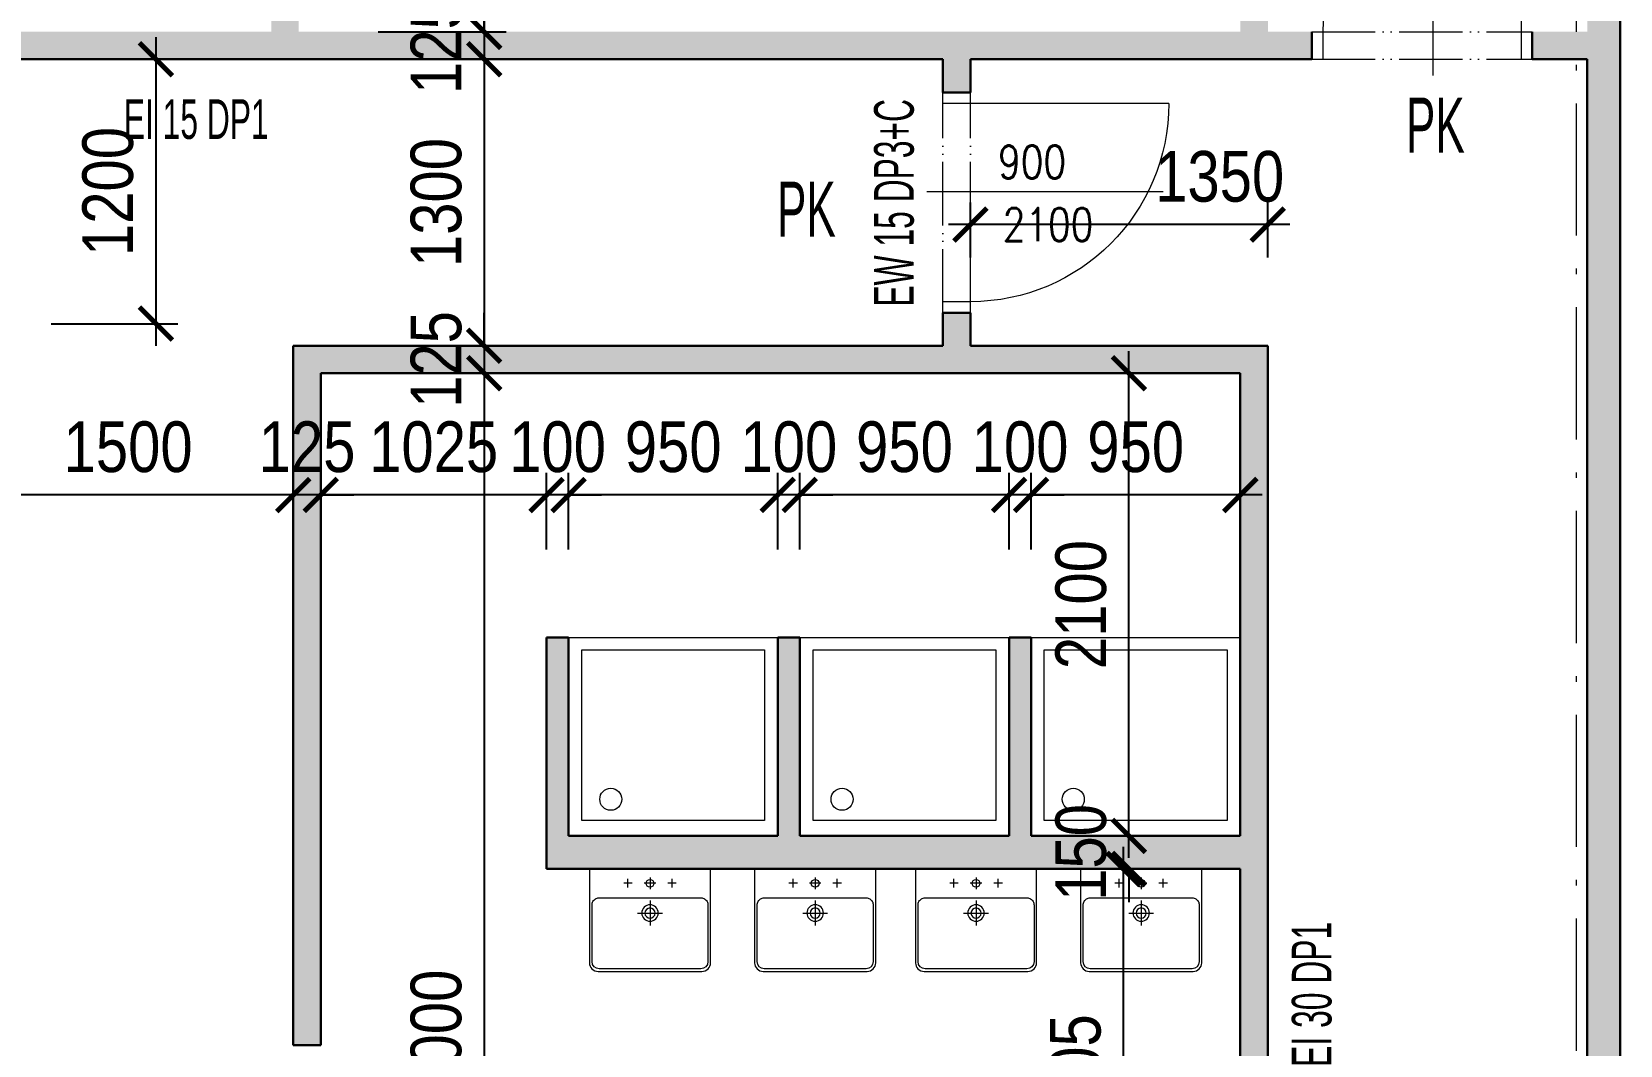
# Model space of a CAD drawing. Header units: millimetres. Extents: x 325046 to 1268204, y 1875583 to 2761998.
# Drawn here: x 565588 to 572801, y 2553393 to 2557993 of the extents above; entities that cross this region are included whole.
import ezdxf

# ---------------------------------------------------------------- set-up
doc = ezdxf.new("R2010")
doc.units = ezdxf.units.MM
doc.header["$LTSCALE"] = 100
doc.header["$PDMODE"] = 65
doc.linetypes.add('ACAD_ISO05W100', pattern=[33, 24, -3, 0, -3, 0, -3])
doc.linetypes.add('ACAD_ISO10W100', pattern=[18.5, 12, -3, 0.5, -3])
for name, color, linetype, lineweight, true_color in [('DVEŘE - POPIS', 7, 'Continuous', 5, 0x008a22), ('otvory', 7, 'Continuous', 20, 0xb30000), ('PO - dveře a odolnosti', 7, 'Continuous', 9, 0xc51645), ('PŘÍČKY - SDK', 7, 'Continuous', 30, 0x6a1174), ('SANITA  - NOVÁ', 7, 'Continuous', 13, 0x3f3fde)]:
    doc.layers.add(name, color=color, linetype=linetype, lineweight=lineweight, true_color=true_color)
doc.layers.add('kóty 100', color=5, linetype='Continuous')
doc.layers.add('Objekty - osy', color=5, linetype='ACAD_ISO10W100', lineweight=20)
doc.layers.add('ŠRAF - SDK', color=7, linetype='Continuous', true_color=0xfbe0ee)
doc.styles.add('ARIAL NARROW', font='ARIALN.TTF')
doc.styles.add('FSIMPLEX', font='simplex.shx')
doc.dimstyles.new('100', dxfattribs={"dimscale": 100, "dimtxt": 2.3, "dimasz": 1.5, "dimexe": 1, "dimexo": 4, "dimgap": 1, "dimtad": 1, "dimdec": 0, "dimzin": 0, "dimdsep": 46, "dimtxsty": 'ARIAL NARROW', "dimblk": 'ARCHTICK', "dimcen": 4, "dimdle": 1, "dimclrd": 256, "dimclre": 256, "dimclrt": 7, "dimadec": 0, "dimazin": 0, "dimtfac": 1, "dimtdec": 0, "dimtix": 1, "dimtofl": 0, "dimtmove": 0, "dimatfit": 2, "dimldrblk": 'OBLIQUE', "dimfxl": 1, "dimtolj": 1, "dimtzin": 0, "dimlwd": -1, "dimlwe": -1, "dimarcsym": 1})

# ---------------------------------------------------------------- blocks, each defined once
blk = doc.blocks.new('umyvadlo')
for points in [[(-80.5, -65), (-100, -65), (-119.5, -65)], [(-100, -84.5), (-100, -65), (-100, -45.5)], [(26.2, -65), (-26.2, -65)], [(0, -38.8), (0, -91.2)], [(119.5, -65), (100, -65), (80.5, -65)], [(100, -84.5), (100, -65), (100, -45.5)], [(0, -143.8), (0, -256.2)], [(-56.2, -200), (56.2, -200)]]:
    blk.add_lwpolyline(points)
for points in [[(275, 0), (275, 0), (-275, 0), (-275, 0)], [(-275, 0), (-275, 0), (-275, -418.8), (-275, -418.8)], [(275, -418.8), (275, -418.8), (275, 0), (275, 0)], [(-275, -418.8), (-275, -418.8), (-275, -427.1), (-275, -427.1)], [(-275, -427.1), (-274.5, -436.8), (-270.6, -446.1), (-263.9, -453.1)], [(263.9, -453.1), (270.6, -446.1), (274.5, -436.8), (275, -427.1)], [(275, -427.1), (275, -427.1), (275, -418.8), (275, -418.8)], [(-263.9, -453.1), (-256.6, -460.7), (-246.3, -465), (-235.7, -465)], [(-235.7, -465), (-235.7, -465), (0, -465), (0, -465)], [(0, -465), (0, -465), (235.7, -465), (235.7, -465)], [(235.7, -465), (246.2, -465), (256.6, -460.7), (263.9, -453.1)]]:
    blk.add_open_spline(points, degree=3)
for points, knots in [([(17.5, -65), (17.5, -55.3), (9.7, -47.5), (0, -47.5), (-9.7, -47.5), (-17.5, -55.3), (-17.5, -65), (-17.5, -74.7), (-9.7, -82.5), (0, -82.5), (9.7, -82.5), (17.5, -74.7), (17.5, -65)], [0, 0, 0, 0, 1, 1, 1, 2, 2, 2, 3, 3, 3, 4, 4, 4, 4]), ([(0, -453.3), (0, -453.3), (231, -453.3), (231, -453.3), (248.9, -453.3), (263.3, -438.4), (263.3, -420.6), (263.3, -420.6), (263.3, -170.8), (263.3, -170.8), (263.3, -170.8), (263.3, -164.8), (263.3, -164.8), (263.3, -158.4), (262.3, -152.5), (259, -147), (256.3, -142.6), (252.5, -138.7), (248.1, -135.9), (243.2, -132.8), (237.7, -131.5), (231.9, -131.4), (231.9, -131.4), (231.9, -131.4), (231.9, -131.4), (231.9, -131.4), (0, -131.4), (0, -131.4), (0, -131.4), (0, -131.4), (0, -131.4), (0, -131.4), (-231.9, -131.4), (-231.9, -131.4), (-231.9, -131.4), (-231.9, -131.4), (-231.9, -131.4), (-237.7, -131.5), (-243.2, -132.8), (-248.1, -135.9), (-252.5, -138.7), (-256.3, -142.6), (-259, -147), (-262.3, -152.5), (-263.3, -158.4), (-263.3, -164.8), (-263.3, -164.8), (-263.3, -170.8), (-263.3, -170.8), (-263.3, -170.8), (-263.3, -420.6), (-263.3, -420.6), (-263.3, -438.4), (-248.9, -453.3), (-231, -453.3), (-231, -453.3), (0, -453.3), (0, -453.3)], [0, 0, 0, 0, 1, 1, 1, 2, 2, 2, 3, 3, 3, 4, 4, 4, 5, 5, 5, 6, 6, 6, 7, 7, 7, 8, 8, 8, 9, 9, 9, 10, 10, 10, 11, 11, 11, 12, 12, 12, 13, 13, 13, 14, 14, 14, 15, 15, 15, 16, 16, 16, 17, 17, 17, 18, 18, 18, 19, 19, 19, 19]), ([(-37.5, -200), (-37.5, -179.3), (-20.7, -162.5), (0, -162.5), (20.7, -162.5), (37.5, -179.3), (37.5, -200), (37.5, -220.7), (20.7, -237.5), (0, -237.5), (-20.7, -237.5), (-37.5, -220.7), (-37.5, -200)], [0, 0, 0, 0, 1, 1, 1, 2, 2, 2, 3, 3, 3, 4, 4, 4, 4]), ([(-23, -200), (-23, -187.3), (-12.7, -177), (0, -177), (12.7, -177), (23, -187.3), (23, -200), (23, -212.7), (12.7, -223), (0, -223), (-12.7, -223), (-23, -212.7), (-23, -200)], [0, 0, 0, 0, 1, 1, 1, 2, 2, 2, 3, 3, 3, 4, 4, 4, 4])]:
    blk.add_open_spline(points, degree=3, knots=knots)
blk = doc.blocks.new('_ARCHTICK')
at = {"color": 0, "linetype": 'ByBlock', "const_width": 0.15}
blk.add_lwpolyline([(-0.5, -0.5), (0.5, 0.5)], dxfattribs=at)
blk = doc.blocks.new('*D656')
at = {"layer": 'Defpoints', "color": 0, "ltscale": 100, "transparency": 16777216}
for p in [(566761, 2562467.7), (566761, 2557992.7), (567642.6, 2557992.7)]:
    blk.add_point(p, dxfattribs=at)
at = {"layer": 'kóty 100', "ltscale": 100, "transparency": 16777216}
for p, q in [((567642.6, 2562567.7), (567642.6, 2557892.7)), ((567161, 2562467.7), (567742.6, 2562467.7)), ((567161, 2557992.7), (567742.6, 2557992.7))]:
    blk.add_line(p, q, dxfattribs=at)
at = {"layer": 'kóty 100', "ltscale": 100, "transparency": 16777216, "xscale": 150, "yscale": 150, "zscale": 150}
for p, rotation in [((567642.6, 2562467.7), 90), ((567642.6, 2557992.7), 270)]:
    blk.add_blockref('_ARCHTICK', p, dxfattribs=dict(at, rotation=rotation))
at = {"layer": 'kóty 100', "color": 7, "ltscale": 100, "transparency": 16777216, "insert": (567425.7, 2560230.2), "char_height": 230, "attachment_point": 5, "rotation": 90, "style": 'ARIAL NARROW'}
blk.add_mtext('\\A1;4475', dxfattribs=at)
blk = doc.blocks.new('_Oblique')
at = {"color": 0, "lineweight": -2}
blk.add_line((-0.5, -0.5), (0.5, 0.5), dxfattribs=at)
blk = doc.blocks.new('*D657')
at = {"layer": 'Defpoints', "color": 0, "ltscale": 100, "transparency": 16777216}
for p in [(566761, 2557992.7), (567642.6, 2557867.7), (567642.6, 2557867.7)]:
    blk.add_point(p, dxfattribs=at)
at = {"layer": 'kóty 100', "ltscale": 100, "transparency": 16777216}
for p, q in [((567642.6, 2557992.7), (567642.6, 2558142.7)), ((567161, 2557992.7), (567742.6, 2557992.7)), ((567242.6, 2557867.7), (567542.6, 2557867.7)), ((567642.6, 2557867.7), (567642.6, 2557717.7))]:
    blk.add_line(p, q, dxfattribs=at)
at = {"layer": 'kóty 100', "ltscale": 100, "transparency": 16777216, "xscale": 150, "yscale": 150, "zscale": 150}
for p, rotation in [((567642.6, 2557992.7), 270), ((567642.6, 2557867.7), 90)]:
    blk.add_blockref('_ARCHTICK', p, dxfattribs=dict(at, rotation=rotation))
at = {"layer": 'kóty 100', "color": 7, "ltscale": 100, "transparency": 16777216, "insert": (567425.2, 2557930.2), "char_height": 230, "attachment_point": 5, "rotation": 90, "style": 'ARIAL NARROW'}
blk.add_mtext('\\A1;125', dxfattribs=at)
blk = doc.blocks.new('*D658')
at = {"layer": 'Defpoints', "color": 0, "ltscale": 100, "transparency": 16777216}
for p in [(567642.6, 2557867.7), (566536, 2556567.7), (567642.6, 2556567.7)]:
    blk.add_point(p, dxfattribs=at)
at = {"layer": 'kóty 100', "ltscale": 100, "transparency": 16777216}
for p, q in [((567642.6, 2557967.7), (567642.6, 2556467.7)), ((567242.6, 2557867.7), (567542.6, 2557867.7)), ((566936, 2556567.7), (567742.6, 2556567.7))]:
    blk.add_line(p, q, dxfattribs=at)
at = {"layer": 'kóty 100', "ltscale": 100, "transparency": 16777216, "xscale": 150, "yscale": 150, "zscale": 150}
for p, rotation in [((567642.6, 2557867.7), 90), ((567642.6, 2556567.7), 270)]:
    blk.add_blockref('_ARCHTICK', p, dxfattribs=dict(at, rotation=rotation))
at = {"layer": 'kóty 100', "color": 7, "ltscale": 100, "transparency": 16777216, "insert": (567425.2, 2557217.7), "char_height": 230, "attachment_point": 5, "rotation": 90, "style": 'ARIAL NARROW'}
blk.add_mtext('\\A1;1300', dxfattribs=at)
blk = doc.blocks.new('*D659')
at = {"layer": 'Defpoints', "color": 0, "ltscale": 100, "transparency": 16777216}
for p in [(566536, 2556567.7), (566661, 2556442.7), (567642.6, 2556442.7)]:
    blk.add_point(p, dxfattribs=at)
at = {"layer": 'kóty 100', "ltscale": 100, "transparency": 16777216}
for p, q in [((567642.6, 2556567.7), (567642.6, 2556717.7)), ((566936, 2556567.7), (567742.6, 2556567.7)), ((567061, 2556442.7), (567742.6, 2556442.7)), ((567642.6, 2556442.7), (567642.6, 2556292.7))]:
    blk.add_line(p, q, dxfattribs=at)
at = {"layer": 'kóty 100', "ltscale": 100, "transparency": 16777216, "xscale": 150, "yscale": 150, "zscale": 150}
for p, rotation in [((567642.6, 2556567.7), 270), ((567642.6, 2556442.7), 90)]:
    blk.add_blockref('_ARCHTICK', p, dxfattribs=dict(at, rotation=rotation))
at = {"layer": 'kóty 100', "color": 7, "ltscale": 100, "transparency": 16777216, "insert": (567425.2, 2556505.2), "char_height": 230, "attachment_point": 5, "rotation": 90, "style": 'ARIAL NARROW'}
blk.add_mtext('\\A1;125', dxfattribs=at)
blk = doc.blocks.new('*D660')
at = {"layer": 'Defpoints', "color": 0, "ltscale": 100, "transparency": 16777216}
for p in [(566661, 2556442.7), (566661, 2550442.7), (567642.6, 2550442.7)]:
    blk.add_point(p, dxfattribs=at)
at = {"layer": 'kóty 100', "ltscale": 100, "transparency": 16777216}
for p, q in [((567642.6, 2556542.7), (567642.6, 2550342.7)), ((567061, 2556442.7), (567742.6, 2556442.7)), ((567061, 2550442.7), (567742.6, 2550442.7))]:
    blk.add_line(p, q, dxfattribs=at)
at = {"layer": 'kóty 100', "ltscale": 100, "transparency": 16777216, "xscale": 150, "yscale": 150, "zscale": 150}
for p, rotation in [((567642.6, 2556442.7), 90), ((567642.6, 2550442.7), 270)]:
    blk.add_blockref('_ARCHTICK', p, dxfattribs=dict(at, rotation=rotation))
at = {"layer": 'kóty 100', "color": 7, "ltscale": 100, "transparency": 16777216, "insert": (567425.2, 2553442.7), "char_height": 230, "attachment_point": 5, "rotation": 90, "style": 'ARIAL NARROW'}
blk.add_mtext('\\A1;6000', dxfattribs=at)
blk = doc.blocks.new('*D693')
at = {"layer": 'Defpoints', "color": 0, "ltscale": 100, "transparency": 16777216}
for p in [(570545.3, 2554192.7), (571075.8, 2554192.7), (571075.8, 2552287.7)]:
    blk.add_point(p, dxfattribs=at)
at = {"layer": 'kóty 100', "ltscale": 100, "transparency": 16777216}
for p, q in [((570545.3, 2552187.7), (570545.3, 2554292.7)), ((570675.8, 2554192.7), (570445.3, 2554192.7)), ((570675.8, 2552287.7), (570445.3, 2552287.7))]:
    blk.add_line(p, q, dxfattribs=at)
at = {"layer": 'kóty 100', "ltscale": 100, "transparency": 16777216, "xscale": 150, "yscale": 150, "zscale": 150}
for p, rotation in [((570545.3, 2554192.7), 90), ((570545.3, 2552287.7), 270)]:
    blk.add_blockref('_ARCHTICK', p, dxfattribs=dict(at, rotation=rotation))
at = {"layer": 'kóty 100', "color": 7, "ltscale": 100, "transparency": 16777216, "insert": (570327.9, 2553240.2), "char_height": 230, "attachment_point": 5, "rotation": 90, "style": 'ARIAL NARROW'}
blk.add_mtext('\\A1;1905', dxfattribs=at)
blk = doc.blocks.new('*D694')
at = {"layer": 'Defpoints', "color": 0, "ltscale": 100, "transparency": 16777216}
for p in [(570570.3, 2554342.7), (571075.8, 2554342.7), (571075.8, 2554192.7)]:
    blk.add_point(p, dxfattribs=at)
at = {"layer": 'kóty 100', "ltscale": 100, "transparency": 16777216}
for p, q in [((570570.3, 2554342.7), (570570.3, 2554492.7)), ((570675.8, 2554342.7), (570470.3, 2554342.7)), ((570675.8, 2554192.7), (570470.3, 2554192.7)), ((570570.3, 2554192.7), (570570.3, 2554042.7))]:
    blk.add_line(p, q, dxfattribs=at)
at = {"layer": 'kóty 100', "ltscale": 100, "transparency": 16777216, "xscale": 150, "yscale": 150, "zscale": 150}
for p, rotation in [((570570.3, 2554342.7), 270), ((570570.3, 2554192.7), 90)]:
    blk.add_blockref('_ARCHTICK', p, dxfattribs=dict(at, rotation=rotation))
at = {"layer": 'kóty 100', "color": 7, "ltscale": 100, "transparency": 16777216, "insert": (570352.9, 2554267.7), "char_height": 230, "attachment_point": 5, "rotation": 90, "style": 'ARIAL NARROW'}
blk.add_mtext('\\A1;150', dxfattribs=at)
blk = doc.blocks.new('*D695')
at = {"layer": 'Defpoints', "color": 0, "ltscale": 100, "transparency": 16777216}
for p in [(570570.3, 2556442.7), (571075.8, 2556442.7), (571075.8, 2554342.7)]:
    blk.add_point(p, dxfattribs=at)
at = {"layer": 'kóty 100', "ltscale": 100, "transparency": 16777216}
for p, q in [((570570.3, 2554242.7), (570570.3, 2556542.7)), ((570675.8, 2556442.7), (570470.3, 2556442.7)), ((570675.8, 2554342.7), (570470.3, 2554342.7))]:
    blk.add_line(p, q, dxfattribs=at)
at = {"layer": 'kóty 100', "ltscale": 100, "transparency": 16777216, "xscale": 150, "yscale": 150, "zscale": 150}
for p, rotation in [((570570.3, 2556442.7), 90), ((570570.3, 2554342.7), 270)]:
    blk.add_blockref('_ARCHTICK', p, dxfattribs=dict(at, rotation=rotation))
at = {"layer": 'kóty 100', "color": 7, "ltscale": 100, "transparency": 16777216, "insert": (570352.9, 2555392.7), "char_height": 230, "attachment_point": 5, "rotation": 90, "style": 'ARIAL NARROW'}
blk.add_mtext('\\A1;2100', dxfattribs=at)
blk = doc.blocks.new('A$C081A0570')
at = {"layer": 'otvory'}
for p, q in [((950, 1099), (950, 74)), ((50, 199), (50, 74))]:
    blk.add_line(p, q, dxfattribs=at)
at = {"layer": 'otvory', "ltscale": 2, "transparency": 33554687}
blk.add_line((550, 0), (550, 1073.7), dxfattribs=at)
at = {"layer": 'otvory', "linetype": 'ACAD_ISO05W100', "ltscale": 0.12}
for p, q in [((0, 199), (1000, 199)), ((0, 74), (1000, 74))]:
    blk.add_line(p, q, dxfattribs=at)
at = {"layer": 'otvory', "ltscale": 2, "transparency": 33554687}
blk.add_arc((950, 199), 900, 90, 180, dxfattribs=at)
blk = doc.blocks.new('*D769')
at = {"layer": 'Defpoints', "color": 0, "ltscale": 100, "transparency": 16777216}
for p in [(570125.8, 2555890.2), (570125.8, 2555242.7), (571075.8, 2555242.7)]:
    blk.add_point(p, dxfattribs=at)
at = {"layer": 'kóty 100', "ltscale": 100, "transparency": 16777216}
for p, q in [((570125.8, 2555642.7), (570125.8, 2555990.2)), ((571075.8, 2555642.7), (571075.8, 2555990.2)), ((571175.8, 2555890.2), (570025.8, 2555890.2))]:
    blk.add_line(p, q, dxfattribs=at)
at = {"layer": 'kóty 100', "ltscale": 100, "transparency": 16777216, "xscale": 150, "yscale": 150, "zscale": 150, "rotation": 180}
blk.add_blockref('_ARCHTICK', (570125.8, 2555890.2), dxfattribs=at)
at = {"layer": 'kóty 100', "ltscale": 100, "transparency": 16777216, "xscale": 150, "yscale": 150, "zscale": 150}
blk.add_blockref('_ARCHTICK', (571075.8, 2555890.2), dxfattribs=at)
at = {"layer": 'kóty 100', "color": 7, "ltscale": 100, "transparency": 16777216, "insert": (570600.8, 2556107.7), "char_height": 230, "attachment_point": 5, "style": 'ARIAL NARROW'}
blk.add_mtext('\\A1;950', dxfattribs=at)
blk = doc.blocks.new('*D770')
at = {"layer": 'Defpoints', "color": 0, "ltscale": 100, "transparency": 16777216}
for p in [(570025.8, 2555890.2), (570025.8, 2555242.7), (570125.8, 2555242.7)]:
    blk.add_point(p, dxfattribs=at)
at = {"layer": 'kóty 100', "ltscale": 100, "transparency": 16777216}
for p, q in [((570025.8, 2555642.7), (570025.8, 2555990.2)), ((570125.8, 2555642.7), (570125.8, 2555990.2)), ((570025.8, 2555890.2), (569875.8, 2555890.2)), ((570125.8, 2555890.2), (570275.8, 2555890.2))]:
    blk.add_line(p, q, dxfattribs=at)
at = {"layer": 'kóty 100', "ltscale": 100, "transparency": 16777216, "xscale": 150, "yscale": 150, "zscale": 150}
blk.add_blockref('_ARCHTICK', (570025.8, 2555890.2), dxfattribs=at)
at = {"layer": 'kóty 100', "ltscale": 100, "transparency": 16777216, "xscale": 150, "yscale": 150, "zscale": 150, "rotation": 180}
blk.add_blockref('_ARCHTICK', (570125.8, 2555890.2), dxfattribs=at)
at = {"layer": 'kóty 100', "color": 7, "ltscale": 100, "transparency": 16777216, "insert": (570075.8, 2556107.7), "char_height": 230, "attachment_point": 5, "style": 'ARIAL NARROW'}
blk.add_mtext('\\A1;100', dxfattribs=at)
blk = doc.blocks.new('*D771')
at = {"layer": 'Defpoints', "color": 0, "ltscale": 100, "transparency": 16777216}
for p in [(569075.8, 2555890.2), (569075.8, 2555242.7), (570025.8, 2555242.7)]:
    blk.add_point(p, dxfattribs=at)
at = {"layer": 'kóty 100', "ltscale": 100, "transparency": 16777216}
for p, q in [((569075.8, 2555642.7), (569075.8, 2555990.2)), ((570025.8, 2555642.7), (570025.8, 2555990.2)), ((570125.8, 2555890.2), (568975.8, 2555890.2))]:
    blk.add_line(p, q, dxfattribs=at)
at = {"layer": 'kóty 100', "ltscale": 100, "transparency": 16777216, "xscale": 150, "yscale": 150, "zscale": 150, "rotation": 180}
blk.add_blockref('_ARCHTICK', (569075.8, 2555890.2), dxfattribs=at)
at = {"layer": 'kóty 100', "ltscale": 100, "transparency": 16777216, "xscale": 150, "yscale": 150, "zscale": 150}
blk.add_blockref('_ARCHTICK', (570025.8, 2555890.2), dxfattribs=at)
at = {"layer": 'kóty 100', "color": 7, "ltscale": 100, "transparency": 16777216, "insert": (569550.8, 2556107.7), "char_height": 230, "attachment_point": 5, "style": 'ARIAL NARROW'}
blk.add_mtext('\\A1;950', dxfattribs=at)
blk = doc.blocks.new('*D772')
at = {"layer": 'Defpoints', "color": 0, "ltscale": 100, "transparency": 16777216}
for p in [(568975.8, 2555890.2), (568975.8, 2555242.7), (569075.8, 2555242.7)]:
    blk.add_point(p, dxfattribs=at)
at = {"layer": 'kóty 100', "ltscale": 100, "transparency": 16777216}
for p, q in [((568975.8, 2555642.7), (568975.8, 2555990.2)), ((569075.8, 2555642.7), (569075.8, 2555990.2)), ((568975.8, 2555890.2), (568825.8, 2555890.2)), ((569075.8, 2555890.2), (569225.8, 2555890.2))]:
    blk.add_line(p, q, dxfattribs=at)
at = {"layer": 'kóty 100', "ltscale": 100, "transparency": 16777216, "xscale": 150, "yscale": 150, "zscale": 150}
blk.add_blockref('_ARCHTICK', (568975.8, 2555890.2), dxfattribs=at)
at = {"layer": 'kóty 100', "ltscale": 100, "transparency": 16777216, "xscale": 150, "yscale": 150, "zscale": 150, "rotation": 180}
blk.add_blockref('_ARCHTICK', (569075.8, 2555890.2), dxfattribs=at)
at = {"layer": 'kóty 100', "color": 7, "ltscale": 100, "transparency": 16777216, "insert": (569025.8, 2556107.7), "char_height": 230, "attachment_point": 5, "style": 'ARIAL NARROW'}
blk.add_mtext('\\A1;100', dxfattribs=at)
blk = doc.blocks.new('*D773')
at = {"layer": 'Defpoints', "color": 0, "ltscale": 100, "transparency": 16777216}
for p in [(568025.8, 2555890.2), (568025.8, 2555242.7), (568975.8, 2555242.7)]:
    blk.add_point(p, dxfattribs=at)
at = {"layer": 'kóty 100', "ltscale": 100, "transparency": 16777216}
for p, q in [((568025.8, 2555642.7), (568025.8, 2555990.2)), ((568975.8, 2555642.7), (568975.8, 2555990.2)), ((569075.8, 2555890.2), (567925.8, 2555890.2))]:
    blk.add_line(p, q, dxfattribs=at)
at = {"layer": 'kóty 100', "ltscale": 100, "transparency": 16777216, "xscale": 150, "yscale": 150, "zscale": 150, "rotation": 180}
blk.add_blockref('_ARCHTICK', (568025.8, 2555890.2), dxfattribs=at)
at = {"layer": 'kóty 100', "ltscale": 100, "transparency": 16777216, "xscale": 150, "yscale": 150, "zscale": 150}
blk.add_blockref('_ARCHTICK', (568975.8, 2555890.2), dxfattribs=at)
at = {"layer": 'kóty 100', "color": 7, "ltscale": 100, "transparency": 16777216, "insert": (568500.8, 2556107.7), "char_height": 230, "attachment_point": 5, "style": 'ARIAL NARROW'}
blk.add_mtext('\\A1;950', dxfattribs=at)
blk = doc.blocks.new('*D774')
at = {"layer": 'Defpoints', "color": 0, "ltscale": 100, "transparency": 16777216}
for p in [(567925.8, 2555890.2), (567925.8, 2555242.7), (568025.8, 2555242.7)]:
    blk.add_point(p, dxfattribs=at)
at = {"layer": 'kóty 100', "ltscale": 100, "transparency": 16777216}
for p, q in [((567925.8, 2555642.7), (567925.8, 2555990.2)), ((568025.8, 2555642.7), (568025.8, 2555990.2)), ((567925.8, 2555890.2), (567775.8, 2555890.2)), ((568025.8, 2555890.2), (568175.8, 2555890.2))]:
    blk.add_line(p, q, dxfattribs=at)
at = {"layer": 'kóty 100', "ltscale": 100, "transparency": 16777216, "xscale": 150, "yscale": 150, "zscale": 150}
blk.add_blockref('_ARCHTICK', (567925.8, 2555890.2), dxfattribs=at)
at = {"layer": 'kóty 100', "ltscale": 100, "transparency": 16777216, "xscale": 150, "yscale": 150, "zscale": 150, "rotation": 180}
blk.add_blockref('_ARCHTICK', (568025.8, 2555890.2), dxfattribs=at)
at = {"layer": 'kóty 100', "color": 7, "ltscale": 100, "transparency": 16777216, "insert": (567975.8, 2556107.7), "char_height": 230, "attachment_point": 5, "style": 'ARIAL NARROW'}
blk.add_mtext('\\A1;100', dxfattribs=at)
blk = doc.blocks.new('*D775')
at = {"layer": 'Defpoints', "color": 0, "ltscale": 100, "transparency": 16777216}
for p in [(566900.8, 2556442.7), (566900.8, 2555890.2), (567925.8, 2555242.7)]:
    blk.add_point(p, dxfattribs=at)
at = {"layer": 'kóty 100', "ltscale": 100, "transparency": 16777216}
for p, q in [((566900.8, 2556042.7), (566900.8, 2555790.2)), ((567925.8, 2555642.7), (567925.8, 2555990.2)), ((568025.8, 2555890.2), (566800.8, 2555890.2))]:
    blk.add_line(p, q, dxfattribs=at)
at = {"layer": 'kóty 100', "ltscale": 100, "transparency": 16777216, "xscale": 150, "yscale": 150, "zscale": 150, "rotation": 180}
blk.add_blockref('_ARCHTICK', (566900.8, 2555890.2), dxfattribs=at)
at = {"layer": 'kóty 100', "ltscale": 100, "transparency": 16777216, "xscale": 150, "yscale": 150, "zscale": 150}
blk.add_blockref('_ARCHTICK', (567925.8, 2555890.2), dxfattribs=at)
at = {"layer": 'kóty 100', "color": 7, "ltscale": 100, "transparency": 16777216, "insert": (567413.3, 2556107.7), "char_height": 230, "attachment_point": 5, "style": 'ARIAL NARROW'}
blk.add_mtext('\\A1;1025', dxfattribs=at)
blk = doc.blocks.new('*D792')
at = {"layer": 'Defpoints', "color": 0, "ltscale": 100, "transparency": 16777216}
for p in [(566775.8, 2556567.7), (566900.8, 2556442.7), (566775.8, 2555890.2)]:
    blk.add_point(p, dxfattribs=at)
at = {"layer": 'kóty 100', "ltscale": 100, "transparency": 16777216}
for p, q in [((566775.8, 2556167.7), (566775.8, 2555790.2)), ((566900.8, 2556042.7), (566900.8, 2555790.2)), ((566775.8, 2555890.2), (566625.8, 2555890.2)), ((566900.8, 2555890.2), (567050.8, 2555890.2))]:
    blk.add_line(p, q, dxfattribs=at)
at = {"layer": 'kóty 100', "ltscale": 100, "transparency": 16777216, "xscale": 150, "yscale": 150, "zscale": 150}
blk.add_blockref('_ARCHTICK', (566775.8, 2555890.2), dxfattribs=at)
at = {"layer": 'kóty 100', "ltscale": 100, "transparency": 16777216, "xscale": 150, "yscale": 150, "zscale": 150, "rotation": 180}
blk.add_blockref('_ARCHTICK', (566900.8, 2555890.2), dxfattribs=at)
at = {"layer": 'kóty 100', "color": 7, "ltscale": 100, "transparency": 16777216, "insert": (566838.3, 2556107.7), "char_height": 230, "attachment_point": 5, "style": 'ARIAL NARROW'}
blk.add_mtext('\\A1;125', dxfattribs=at)
blk = doc.blocks.new('*D793')
at = {"layer": 'Defpoints', "color": 0, "ltscale": 100, "transparency": 16777216}
for p in [(565275.8, 2556667.7), (566775.8, 2556567.7), (565275.8, 2555890.2)]:
    blk.add_point(p, dxfattribs=at)
at = {"layer": 'kóty 100', "ltscale": 100, "transparency": 16777216}
for p, q in [((565275.8, 2556267.7), (565275.8, 2555790.2)), ((566775.8, 2556167.7), (566775.8, 2555790.2)), ((566875.8, 2555890.2), (565175.8, 2555890.2))]:
    blk.add_line(p, q, dxfattribs=at)
at = {"layer": 'kóty 100', "ltscale": 100, "transparency": 16777216, "xscale": 150, "yscale": 150, "zscale": 150, "rotation": 180}
blk.add_blockref('_ARCHTICK', (565275.8, 2555890.2), dxfattribs=at)
at = {"layer": 'kóty 100', "ltscale": 100, "transparency": 16777216, "xscale": 150, "yscale": 150, "zscale": 150}
blk.add_blockref('_ARCHTICK', (566775.8, 2555890.2), dxfattribs=at)
at = {"layer": 'kóty 100', "color": 7, "ltscale": 100, "transparency": 16777216, "insert": (566025.8, 2556107.7), "char_height": 230, "attachment_point": 5, "style": 'ARIAL NARROW'}
blk.add_mtext('\\A1;1500', dxfattribs=at)
blk = doc.blocks.new('*D796')
at = {"layer": 'Defpoints', "color": 0, "ltscale": 100, "transparency": 16777216}
for p in [(565275.8, 2557867.7), (565275.8, 2556667.7), (566152.1, 2556667.7)]:
    blk.add_point(p, dxfattribs=at)
at = {"layer": 'kóty 100', "ltscale": 100, "transparency": 16777216}
for p, q in [((566152.1, 2557967.7), (566152.1, 2556567.7)), ((565675.8, 2557867.7), (566252.1, 2557867.7)), ((565675.8, 2556667.7), (566252.1, 2556667.7))]:
    blk.add_line(p, q, dxfattribs=at)
at = {"layer": 'kóty 100', "ltscale": 100, "transparency": 16777216, "xscale": 150, "yscale": 150, "zscale": 150}
for p, rotation in [((566152.1, 2557867.7), 90), ((566152.1, 2556667.7), 270)]:
    blk.add_blockref('_ARCHTICK', p, dxfattribs=dict(at, rotation=rotation))
at = {"layer": 'kóty 100', "color": 7, "ltscale": 100, "transparency": 16777216, "insert": (565934.6, 2557267.7), "char_height": 230, "attachment_point": 5, "rotation": 90, "style": 'ARIAL NARROW'}
blk.add_mtext('\\A1;1200', dxfattribs=at)
blk = doc.blocks.new('*D797')
at = {"layer": 'Defpoints', "color": 0, "ltscale": 100, "transparency": 16777216}
for p in [(569850.8, 2557117.6), (569850.8, 2556567.7), (571200.8, 2556567.7)]:
    blk.add_point(p, dxfattribs=at)
at = {"layer": 'kóty 100', "ltscale": 100, "transparency": 16777216}
for p, q in [((569850.8, 2556967.7), (569850.8, 2557217.6)), ((571200.8, 2556967.7), (571200.8, 2557217.6)), ((571300.8, 2557117.6), (569750.8, 2557117.6))]:
    blk.add_line(p, q, dxfattribs=at)
at = {"layer": 'kóty 100', "ltscale": 100, "transparency": 16777216, "xscale": 150, "yscale": 150, "zscale": 150, "rotation": 180}
blk.add_blockref('_ARCHTICK', (569850.8, 2557117.6), dxfattribs=at)
at = {"layer": 'kóty 100', "ltscale": 100, "transparency": 16777216, "xscale": 150, "yscale": 150, "zscale": 150}
blk.add_blockref('_ARCHTICK', (571200.8, 2557117.6), dxfattribs=at)
at = {"layer": 'kóty 100', "color": 7, "ltscale": 100, "transparency": 16777216, "insert": (570982.1, 2557335), "char_height": 230, "attachment_point": 5, "style": 'ARIAL NARROW'}
blk.add_mtext('\\A1;1350', dxfattribs=at)

msp = doc.modelspace()

# ---------------------------------------------------------------- hatches: boundary and pattern name
at = {"layer": 'ŠRAF - SDK', "ltscale": 100}
h = msp.add_hatch(color=256, dxfattribs=at)
h.dxf.hatch_style = 1
h.paths.add_polyline_path([(572800.8, 2566592.7), (572650.8, 2566592.7), (572650.8, 2557992.7), (572400.8, 2557992.7), (572400.8, 2557867.7), (572650.8, 2557867.7), (572650.8, 2543192.7), (572800.8, 2543192.7)])
h = msp.add_hatch(color=256, dxfattribs=at)
h.dxf.hatch_style = 1
h.paths.add_polyline_path([(564850.8, 2562982.7), (560650.8, 2562982.7), (560650.8, 2563217.7), (560325.8, 2563217.7), (560325.8, 2563192.7), (560525.8, 2563192.7), (560525.8, 2562857.7), (564850.8, 2562857.7), (564850.8, 2562267.7), (564975.8, 2562267.7), (564975.8, 2563032.7), (564850.8, 2563032.7)])
h.paths.add_polyline_path([(569600.9, 2562592.7), (569600.9, 2562467.7), (571075.8, 2562467.7), (571075.8, 2557992.7), (566800.8, 2557992.7), (566800.8, 2562467.7), (568600.9, 2562467.7), (568600.9, 2562592.7), (566675.8, 2562592.7), (566675.8, 2557992.7), (564975.8, 2557992.7), (564975.8, 2561192.7), (565575.3, 2561192.7), (565575.3, 2561317.7), (564975.8, 2561317.7), (564975.8, 2561367.7), (564850.8, 2561367.7), (564850.8, 2557992.7), (560525.8, 2557992.7), (560525.8, 2557917.7), (560325.8, 2557917.7), (560325.8, 2557867.7), (565150.8, 2557867.7), (565150.8, 2556667.7), (565275.8, 2556667.7), (565275.8, 2557867.7), (569725.8, 2557867.7), (569725.8, 2557717.7), (569850.8, 2557717.7), (569850.8, 2557867.7), (571400.8, 2557867.7), (571400.8, 2557992.7), (571200.8, 2557992.7), (571200.8, 2562592.7)])
h = msp.add_hatch(color=256, dxfattribs=at)
h.dxf.hatch_style = 1
h.paths.add_polyline_path([(571200.8, 2549527.7), (571075.8, 2549527.7), (571075.8, 2548522.7), (570725.8, 2548522.7), (570725.8, 2548397.7), (571075.8, 2548397.7), (571075.8, 2546492.7), (567925.8, 2546492.7), (567925.8, 2545442.7), (568025.8, 2545442.7), (568025.8, 2546342.7), (570025.8, 2546342.7), (570025.8, 2545442.7), (570125.8, 2545442.7), (570125.8, 2546342.7), (571075.8, 2546342.7), (571075.8, 2544242.7), (566900.8, 2544242.7), (566900.8, 2547392.7), (566775.8, 2547392.7), (566775.8, 2544117.7), (569725.8, 2544117.7), (569725.8, 2543967.7), (569850.8, 2543967.7), (569850.8, 2544117.7), (571200.8, 2544117.7)])
h.paths.add_polyline_path([(569875.8, 2550242.7), (571200.8, 2550242.7), (571200.8, 2556567.7), (569850.8, 2556567.7), (569850.8, 2556717.7), (569725.8, 2556717.7), (569725.8, 2556567.7), (566775.8, 2556567.7), (566775.8, 2553392.7), (566900.8, 2553392.7), (566900.8, 2556442.7), (571075.8, 2556442.7), (571075.8, 2554342.7), (570125.8, 2554342.7), (570125.8, 2555242.7), (570025.8, 2555242.7), (570025.8, 2554342.7), (568025.8, 2554342.7), (568025.8, 2555242.7), (567925.8, 2555242.7), (567925.8, 2554192.7), (571075.8, 2554192.7), (571075.8, 2552287.7), (571000.8, 2552287.7), (571000.8, 2552162.7), (571075.8, 2552162.7), (571075.8, 2550442.7), (570125.8, 2550442.7), (570125.8, 2552162.7), (570200.8, 2552162.7), (570200.8, 2552287.7), (569925.8, 2552287.7), (569925.8, 2552162.7), (570000.8, 2552162.7), (570000.8, 2550442.7), (569050.8, 2550442.7), (569050.8, 2552162.7), (569125.8, 2552162.7), (569125.8, 2552287.7), (568850.8, 2552287.7), (568850.8, 2552162.7), (568925.8, 2552162.7), (568925.8, 2550442.7), (567975.8, 2550442.7), (567975.8, 2552162.7), (568050.8, 2552162.7), (568050.8, 2552287.7), (567775.8, 2552287.7), (567775.8, 2552162.7), (567850.8, 2552162.7), (567850.8, 2550442.7), (566927.7, 2550442.7), (566900.8, 2550442.7), (566900.8, 2552162.7), (566975.8, 2552162.7), (566975.8, 2552287.7), (566900.8, 2552287.7), (566900.8, 2552492.7), (566775.8, 2552492.7), (566775.8, 2550392.7), (561125.8, 2550392.7), (561125.8, 2549092.7), (560925.8, 2549092.7), (560925.8, 2548992.7), (561250.8, 2548992.7), (561250.8, 2550267.7), (566775.8, 2550267.7), (566775.8, 2548292.7), (566900.8, 2548292.7), (566900.8, 2550242.7), (568725.8, 2550242.7), (568725.8, 2548397.7), (568900.8, 2548397.7), (568900.8, 2548522.7), (568850.8, 2548522.7), (568850.8, 2550242.7), (569750.8, 2550242.7), (569750.8, 2548522.7), (569700.8, 2548522.7), (569700.8, 2548397.7), (569925.8, 2548397.7), (569925.8, 2548522.7), (569875.8, 2548522.7)])
h = msp.add_hatch(color=256, dxfattribs=at)
h.dxf.hatch_style = 1
h.paths.add_polyline_path([(569075.8, 2555242.7), (568975.8, 2555242.7), (568975.8, 2554342.7), (569075.8, 2554342.7)])

# ---------------------------------------------------------------- linework, layer by layer
at = {"layer": 'Objekty - osy', "ltscale": 0.5}
msp.add_lwpolyline([(572600.8, 2591892.7), (572600.8, 2469892.7)], dxfattribs=at)
at = {"layer": 'PŘÍČKY - SDK'}
for p, q in [((572800.8, 2543192.7), (572800.8, 2566592.7)), ((571400.8, 2557992.7), (571400.8, 2557867.7)), ((572400.8, 2557992.7), (572400.8, 2557867.7)), ((565275.8, 2557867.7), (569725.8, 2557867.7)), ((569725.8, 2557867.7), (569725.8, 2557717.7)), ((569850.8, 2557867.7), (569850.8, 2557717.7)), ((569850.8, 2557867.7), (571400.8, 2557867.7)), ((572400.8, 2557867.7), (572650.8, 2557867.7)), ((572650.8, 2543192.7), (572650.8, 2557867.7)), ((569850.8, 2557717.7), (569725.8, 2557717.7)), ((569725.8, 2556717.7), (569725.8, 2556567.7)), ((569850.8, 2556717.7), (569725.8, 2556717.7)), ((569850.8, 2556717.7), (569850.8, 2556567.7)), ((566775.8, 2553392.7), (566775.8, 2556567.7)), ((566775.8, 2556567.7), (569725.8, 2556567.7)), ((569850.8, 2556567.7), (571200.8, 2556567.7)), ((571200.8, 2556567.7), (571200.8, 2550242.7)), ((571075.8, 2556442.7), (566900.8, 2556442.7)), ((566900.8, 2556442.7), (566900.8, 2553392.7)), ((571075.8, 2554342.7), (571075.8, 2556442.7)), ((568025.8, 2555242.7), (567925.8, 2555242.7)), ((567925.8, 2554192.7), (567925.8, 2555242.7)), ((568025.8, 2554342.7), (568025.8, 2555242.7)), ((569075.8, 2555242.7), (568975.8, 2555242.7)), ((568975.8, 2554342.7), (568975.8, 2555242.7)), ((569075.8, 2554342.7), (569075.8, 2555242.7)), ((570125.8, 2555242.7), (570025.8, 2555242.7)), ((570025.8, 2554342.7), (570025.8, 2555242.7)), ((570125.8, 2554342.7), (570125.8, 2555242.7)), ((566900.8, 2553392.7), (566900.8, 2554367.7)), ((568975.8, 2554342.7), (568025.8, 2554342.7)), ((570025.8, 2554342.7), (569075.8, 2554342.7)), ((571075.8, 2554342.7), (570125.8, 2554342.7)), ((571075.8, 2554192.7), (567925.8, 2554192.7)), ((571075.8, 2552287.7), (571075.8, 2554192.7)), ((566775.8, 2553392.7), (566775.8, 2553567.7)), ((566900.8, 2553392.7), (566775.8, 2553392.7))]:
    msp.add_line(p, q, dxfattribs=at)
at = {"layer": 'SANITA  - NOVÁ'}
for p, q in [((568025.8, 2555242.7), (568975.8, 2555242.7)), ((569075.8, 2555242.7), (570025.8, 2555242.7)), ((570125.8, 2555242.7), (571075.8, 2555242.7))]:
    msp.add_line(p, q, dxfattribs=at)
for points in [[(568915.8, 2555187.3), (568915.8, 2554412.5), (568085.8, 2554412.5), (568085.8, 2555187.3)], [(569965.8, 2555187.3), (569965.8, 2554412.5), (569135.8, 2554412.5), (569135.8, 2555187.3)], [(571015.8, 2555187.3), (571015.8, 2554412.5), (570185.8, 2554412.5), (570185.8, 2555187.3)]]:
    msp.add_lwpolyline(points, close=True, dxfattribs=at)
for centre in [(568217.5, 2554509.1), (569267.5, 2554509.1), (570317.5, 2554509.1)]:
    msp.add_circle(centre, 50, dxfattribs=at)

# ---------------------------------------------------------------- block references
at = {"layer": 'otvory', "ltscale": 100}
msp.add_blockref('A$C081A0570', (571400.8, 2557793.7), dxfattribs=at)
at = {"layer": 'otvory', "ltscale": 100, "xscale": -1, "rotation": 270}
msp.add_blockref('A$C081A0570', (569651.8, 2556717.7), dxfattribs=at)
at = {"layer": 'SANITA  - NOVÁ', "rotation": 359.9997966414361}
for p in [(568395.5, 2554192.7), (569145.5, 2554192.7), (569875.8, 2554192.7), (570625.8, 2554192.7)]:
    msp.add_blockref('umyvadlo', p, dxfattribs=at)

# ---------------------------------------------------------------- texts
at = {"layer": 'DVEŘE - POPIS', "style": 'FSIMPLEX', "width": 0.8}
for s, p in [('900', (569976.1, 2557326.8)), ('2100', (569997.2, 2557042.8))]:
    msp.add_text(s, height=150, dxfattribs=at).set_placement(p)
at = {"layer": 'PO - dveře a odolnosti', "attachment_point": 1, "style": 'ARIAL NARROW'}
for s, insert, char_height, width in [('\\A1;{\\W0.7;EI 15 DP1}', (566006.3, 2557686.5, 0), 180, 3905.887), ('\\A1;{\\W0.7;PK}', (571827.6, 2557694.1, 0), 250, 3980.887), ('\\A1;{\\W0.7;PK}', (568971.9, 2557312.4, 0), 250, 3980.887)]:
    msp.add_mtext(s, dxfattribs=dict(at, insert=insert, char_height=char_height, width=width))
at = {"layer": 'PO - dveře a odolnosti', "char_height": 180, "width": 3905.887, "attachment_point": 1, "rotation": 90, "style": 'ARIAL NARROW'}
for s, insert in [('\\A1;{\\W0.7;EW 15 DP3+C}', (569413, 2556745.2, 0)), ('\\A1;{\\W0.7;EI 30 DP1}', (571309.7, 2553294.8, 0))]:
    msp.add_mtext(s, dxfattribs=dict(at, insert=insert))

# ---------------------------------------------------------------- dimensions: what is measured, and where the dimension line sits
at = {"layer": 'kóty 100', "ltscale": 100}
for base, p1, p2, picture, middle in [((567642.6, 2557992.7), (566761, 2562467.7), (566761, 2557992.7), '*D656', (567425.7, 2560230.2)), ((567642.6, 2557867.7), (566761, 2557992.7), (567642.6, 2557867.7), '*D657', (567425.2, 2557930.2)), ((567642.6, 2556567.7), (567642.6, 2557867.7), (566536, 2556567.7), '*D658', (567425.2, 2557217.7)), ((567642.6, 2556442.7), (566536, 2556567.7), (566661, 2556442.7), '*D659', (567425.2, 2556505.2)), ((567642.6, 2550442.7), (566661, 2556442.7), (566661, 2550442.7), '*D660', (567425.2, 2553442.7)), ((570570.3, 2556442.7), (571075.8, 2554342.7), (571075.8, 2556442.7), '*D695', (570352.9, 2555392.7)), ((570570.3, 2554342.7), (571075.8, 2554192.7), (571075.8, 2554342.7), '*D694', (570352.9, 2554267.7)), ((570545.3, 2554192.7), (571075.8, 2552287.7), (571075.8, 2554192.7), '*D693', (570327.9, 2553240.2))]:
    dim = msp.add_linear_dim(base=base, p1=p1, p2=p2, angle=90, dimstyle='100', override={"dimtmove": 1}, dxfattribs=at)
    dim.commit()
    dim.dimension.update_dxf_attribs({"geometry": picture, "text_midpoint": middle})
dim = msp.add_linear_dim(base=(566152.1, 2556667.7), p1=(565275.8, 2557867.7), p2=(565275.8, 2556667.7), angle=90, dimstyle='100', dxfattribs=at)
dim.commit()
dim.dimension.update_dxf_attribs({"geometry": '*D796', "text_midpoint": (565934.6, 2557267.7)})
dim = msp.add_linear_dim(base=(569850.8, 2557117.6), p1=(571200.8, 2556567.7), p2=(569850.8, 2556567.7), dimstyle='100', dxfattribs=at)
dim.commit()
dim.dimension.update_dxf_attribs({"geometry": '*D797', "text_midpoint": (570982.1, 2557117.6), "dimtype": 160})
for base, p1, p2, picture, middle in [((565275.8, 2555890.2), (566775.8, 2556567.7), (565275.8, 2556667.7), '*D793', (566025.8, 2556107.7)), ((566900.8, 2555890.2), (567925.8, 2555242.7), (566900.8, 2556442.7), '*D775', (567413.3, 2556107.7)), ((567925.8, 2555890.2), (568025.8, 2555242.7), (567925.8, 2555242.7), '*D774', (567975.8, 2556107.7)), ((568025.8, 2555890.2), (568975.8, 2555242.7), (568025.8, 2555242.7), '*D773', (568500.8, 2556107.7)), ((568975.8, 2555890.2), (569075.8, 2555242.7), (568975.8, 2555242.7), '*D772', (569025.8, 2556107.7)), ((569075.8, 2555890.2), (570025.8, 2555242.7), (569075.8, 2555242.7), '*D771', (569550.8, 2556107.7)), ((570025.8, 2555890.2), (570125.8, 2555242.7), (570025.8, 2555242.7), '*D770', (570075.8, 2556107.7))]:
    dim = msp.add_linear_dim(base=base, p1=p1, p2=p2, dimstyle='100', override={"dimtmove": 1}, dxfattribs=at)
    dim.commit()
    dim.dimension.update_dxf_attribs({"geometry": picture, "text_midpoint": middle})
for base, p1, p2, picture, middle in [((566775.8, 2555890.2), (566900.8, 2556442.7), (566775.8, 2556567.7), '*D792', (566838.3, 2556107.7)), ((570125.8, 2555890.2), (571075.8, 2555242.7), (570125.8, 2555242.7), '*D769', (570600.8, 2556107.7))]:
    dim = msp.add_linear_dim(base=base, p1=p1, p2=p2, dimstyle='100', dxfattribs=at)
    dim.commit()
    dim.dimension.update_dxf_attribs({"geometry": picture, "text_midpoint": middle})

doc.saveas('drawing.dxf')
